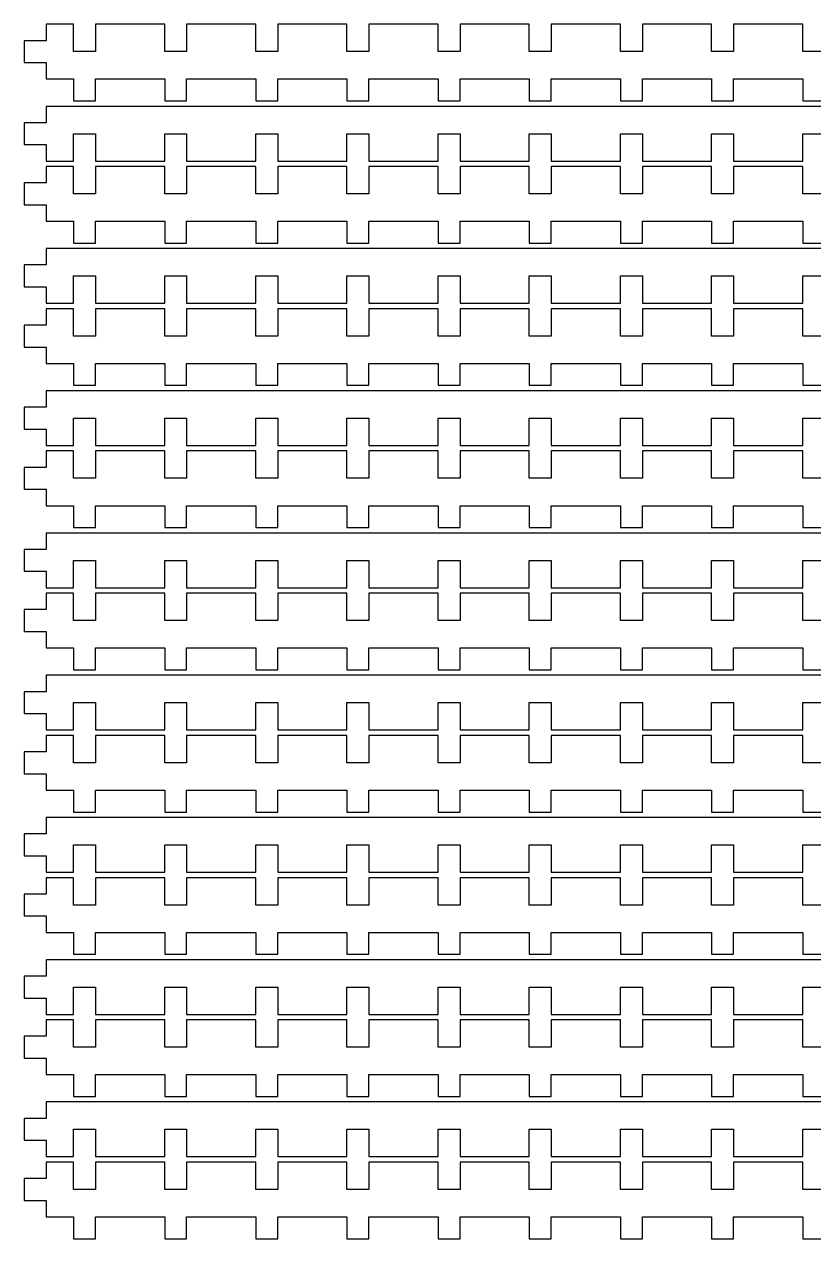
# Model space of a CAD drawing. Header units: metres. Extents: x -290 to 289, y -442 to 574.
# Drawn here: x -289.7 to -145.3, y -442 to -220 of the extents above; entities that cross this region are included whole.
import ezdxf

# ---------------------------------------------------------------- set-up
doc = ezdxf.new("R2010")
doc.units = ezdxf.units.M

msp = doc.modelspace()

# ---------------------------------------------------------------- linework, layer by layer
for p, q in [((-280.667, -220), (-285.667, -220)), ((-285.667, -220), (-285.667, -223)), ((-280.667, -225), (-280.667, -220)), ((-264, -220), (-276.667, -220)), ((-276.667, -220), (-276.667, -225)), ((-264, -225), (-264, -220)), ((-247.333, -220), (-260, -220)), ((-260, -220), (-260, -225)), ((-247.333, -225), (-247.333, -220)), ((-230.667, -220), (-243.333, -220)), ((-243.333, -220), (-243.333, -225)), ((-230.667, -225), (-230.667, -220)), ((-214, -220), (-226.667, -220)), ((-226.667, -220), (-226.667, -225)), ((-214, -225), (-214, -220)), ((-197.333, -220), (-210, -220)), ((-210, -220), (-210, -225)), ((-197.333, -225), (-197.333, -220)), ((-180.667, -220), (-193.333, -220)), ((-193.333, -220), (-193.333, -225)), ((-180.667, -225), (-180.667, -220)), ((-164, -220), (-176.667, -220)), ((-176.667, -220), (-176.667, -225)), ((-164, -225), (-164, -220)), ((-147.333, -220), (-160, -220)), ((-160, -220), (-160, -225)), ((-147.333, -225), (-147.333, -220)), ((-285.667, -223), (-289.667, -223)), ((-289.667, -223), (-289.667, -227)), ((-276.667, -225), (-280.667, -225)), ((-260, -225), (-264, -225)), ((-243.333, -225), (-247.333, -225)), ((-226.667, -225), (-230.667, -225)), ((-210, -225), (-214, -225)), ((-193.333, -225), (-197.333, -225)), ((-176.667, -225), (-180.667, -225)), ((-160, -225), (-164, -225)), ((-143.333, -225), (-147.333, -225)), ((-289.667, -227), (-285.667, -227)), ((-285.667, -227), (-285.667, -230)), ((-285.667, -230), (-280.667, -230)), ((-280.667, -230), (-280.667, -234)), ((-276.667, -230), (-264, -230)), ((-276.667, -234), (-276.667, -230)), ((-264, -230), (-264, -234)), ((-260, -234), (-260, -230)), ((-260, -230), (-247.333, -230)), ((-247.333, -230), (-247.333, -234)), ((-243.333, -234), (-243.333, -230)), ((-243.333, -230), (-230.667, -230)), ((-230.667, -230), (-230.667, -234)), ((-226.667, -234), (-226.667, -230)), ((-226.667, -230), (-214, -230)), ((-214, -230), (-214, -234)), ((-210, -234), (-210, -230)), ((-210, -230), (-197.333, -230)), ((-197.333, -230), (-197.333, -234)), ((-193.333, -234), (-193.333, -230)), ((-193.333, -230), (-180.667, -230)), ((-180.667, -230), (-180.667, -234)), ((-176.667, -234), (-176.667, -230)), ((-176.667, -230), (-164, -230)), ((-164, -230), (-164, -234)), ((-160, -234), (-160, -230)), ((-160, -230), (-147.333, -230)), ((-147.333, -230), (-147.333, -234)), ((-5, -235), (-285.667, -235)), ((-285.667, -235), (-285.667, -238)), ((-280.667, -234), (-276.667, -234)), ((-264, -234), (-260, -234)), ((-247.333, -234), (-243.333, -234)), ((-230.667, -234), (-226.667, -234)), ((-214, -234), (-210, -234)), ((-197.333, -234), (-193.333, -234)), ((-180.667, -234), (-176.667, -234)), ((-164, -234), (-160, -234)), ((-147.333, -234), (-143.333, -234)), ((-285.667, -238), (-289.667, -238)), ((-289.667, -238), (-289.667, -242)), ((-280.667, -240), (-276.667, -240)), ((-280.667, -245), (-280.667, -240)), ((-276.667, -240), (-276.667, -245)), ((-264, -245), (-264, -240)), ((-264, -240), (-260, -240)), ((-260, -240), (-260, -245)), ((-247.333, -245), (-247.333, -240)), ((-247.333, -240), (-243.333, -240)), ((-243.333, -240), (-243.333, -245)), ((-230.667, -245), (-230.667, -240)), ((-230.667, -240), (-226.667, -240)), ((-226.667, -240), (-226.667, -245)), ((-214, -245), (-214, -240)), ((-214, -240), (-210, -240)), ((-210, -240), (-210, -245)), ((-197.333, -245), (-197.333, -240)), ((-197.333, -240), (-193.333, -240)), ((-193.333, -240), (-193.333, -245)), ((-180.667, -245), (-180.667, -240)), ((-180.667, -240), (-176.667, -240)), ((-176.667, -240), (-176.667, -245)), ((-164, -245), (-164, -240)), ((-164, -240), (-160, -240)), ((-160, -240), (-160, -245)), ((-147.333, -245), (-147.333, -240)), ((-147.333, -240), (-143.333, -240)), ((-289.667, -242), (-285.667, -242)), ((-285.667, -242), (-285.667, -245)), ((-285.667, -245), (-280.667, -245)), ((-280.667, -246), (-285.667, -246)), ((-285.667, -246), (-285.667, -249)), ((-280.667, -251), (-280.667, -246)), ((-276.667, -245), (-264, -245)), ((-264, -246), (-276.667, -246)), ((-276.667, -246), (-276.667, -251)), ((-264, -251), (-264, -246)), ((-260, -245), (-247.333, -245)), ((-247.333, -246), (-260, -246)), ((-260, -246), (-260, -251)), ((-247.333, -251), (-247.333, -246)), ((-243.333, -245), (-230.667, -245)), ((-230.667, -246), (-243.333, -246)), ((-243.333, -246), (-243.333, -251)), ((-230.667, -251), (-230.667, -246)), ((-226.667, -245), (-214, -245)), ((-214, -246), (-226.667, -246)), ((-226.667, -246), (-226.667, -251)), ((-214, -251), (-214, -246)), ((-210, -245), (-197.333, -245)), ((-197.333, -246), (-210, -246)), ((-210, -246), (-210, -251)), ((-197.333, -251), (-197.333, -246)), ((-193.333, -245), (-180.667, -245)), ((-180.667, -246), (-193.333, -246)), ((-193.333, -246), (-193.333, -251)), ((-180.667, -251), (-180.667, -246)), ((-176.667, -245), (-164, -245)), ((-164, -246), (-176.667, -246)), ((-176.667, -246), (-176.667, -251)), ((-164, -251), (-164, -246)), ((-160, -245), (-147.333, -245)), ((-147.333, -246), (-160, -246)), ((-160, -246), (-160, -251)), ((-147.333, -251), (-147.333, -246)), ((-285.667, -249), (-289.667, -249)), ((-289.667, -249), (-289.667, -253)), ((-289.667, -253), (-285.667, -253)), ((-285.667, -253), (-285.667, -256)), ((-276.667, -251), (-280.667, -251)), ((-260, -251), (-264, -251)), ((-243.333, -251), (-247.333, -251)), ((-226.667, -251), (-230.667, -251)), ((-210, -251), (-214, -251)), ((-193.333, -251), (-197.333, -251)), ((-176.667, -251), (-180.667, -251)), ((-160, -251), (-164, -251)), ((-143.333, -251), (-147.333, -251)), ((-285.667, -256), (-280.667, -256)), ((-280.667, -256), (-280.667, -260)), ((-276.667, -256), (-264, -256)), ((-276.667, -260), (-276.667, -256)), ((-264, -256), (-264, -260)), ((-260, -260), (-260, -256)), ((-260, -256), (-247.333, -256)), ((-247.333, -256), (-247.333, -260)), ((-243.333, -260), (-243.333, -256)), ((-243.333, -256), (-230.667, -256)), ((-230.667, -256), (-230.667, -260)), ((-226.667, -260), (-226.667, -256)), ((-226.667, -256), (-214, -256)), ((-214, -256), (-214, -260)), ((-210, -260), (-210, -256)), ((-210, -256), (-197.333, -256)), ((-197.333, -256), (-197.333, -260)), ((-193.333, -260), (-193.333, -256)), ((-193.333, -256), (-180.667, -256)), ((-180.667, -256), (-180.667, -260)), ((-176.667, -260), (-176.667, -256)), ((-176.667, -256), (-164, -256)), ((-164, -256), (-164, -260)), ((-160, -260), (-160, -256)), ((-160, -256), (-147.333, -256)), ((-147.333, -256), (-147.333, -260)), ((-5, -261), (-285.667, -261)), ((-285.667, -261), (-285.667, -264)), ((-280.667, -260), (-276.667, -260)), ((-264, -260), (-260, -260)), ((-247.333, -260), (-243.333, -260)), ((-230.667, -260), (-226.667, -260)), ((-214, -260), (-210, -260)), ((-197.333, -260), (-193.333, -260)), ((-180.667, -260), (-176.667, -260)), ((-164, -260), (-160, -260)), ((-147.333, -260), (-143.333, -260)), ((-285.667, -264), (-289.667, -264)), ((-289.667, -264), (-289.667, -268)), ((-280.667, -266), (-276.667, -266)), ((-280.667, -271), (-280.667, -266)), ((-276.667, -266), (-276.667, -271)), ((-264, -271), (-264, -266)), ((-264, -266), (-260, -266)), ((-260, -266), (-260, -271)), ((-247.333, -271), (-247.333, -266)), ((-247.333, -266), (-243.333, -266)), ((-243.333, -266), (-243.333, -271)), ((-230.667, -271), (-230.667, -266)), ((-230.667, -266), (-226.667, -266)), ((-226.667, -266), (-226.667, -271)), ((-214, -271), (-214, -266)), ((-214, -266), (-210, -266)), ((-210, -266), (-210, -271)), ((-197.333, -271), (-197.333, -266)), ((-197.333, -266), (-193.333, -266)), ((-193.333, -266), (-193.333, -271)), ((-180.667, -271), (-180.667, -266)), ((-180.667, -266), (-176.667, -266)), ((-176.667, -266), (-176.667, -271)), ((-164, -271), (-164, -266)), ((-164, -266), (-160, -266)), ((-160, -266), (-160, -271)), ((-147.333, -271), (-147.333, -266)), ((-147.333, -266), (-143.333, -266)), ((-289.667, -268), (-285.667, -268)), ((-285.667, -268), (-285.667, -271)), ((-285.667, -271), (-280.667, -271)), ((-280.667, -272), (-285.667, -272)), ((-285.667, -272), (-285.667, -275)), ((-280.667, -277), (-280.667, -272)), ((-276.667, -271), (-264, -271)), ((-264, -272), (-276.667, -272)), ((-276.667, -272), (-276.667, -277)), ((-264, -277), (-264, -272)), ((-260, -271), (-247.333, -271)), ((-247.333, -272), (-260, -272)), ((-260, -272), (-260, -277)), ((-247.333, -277), (-247.333, -272)), ((-243.333, -271), (-230.667, -271)), ((-230.667, -272), (-243.333, -272)), ((-243.333, -272), (-243.333, -277)), ((-230.667, -277), (-230.667, -272)), ((-226.667, -271), (-214, -271)), ((-214, -272), (-226.667, -272)), ((-226.667, -272), (-226.667, -277)), ((-214, -277), (-214, -272)), ((-210, -271), (-197.333, -271)), ((-197.333, -272), (-210, -272)), ((-210, -272), (-210, -277)), ((-197.333, -277), (-197.333, -272)), ((-193.333, -271), (-180.667, -271)), ((-180.667, -272), (-193.333, -272)), ((-193.333, -272), (-193.333, -277)), ((-180.667, -277), (-180.667, -272)), ((-176.667, -271), (-164, -271)), ((-164, -272), (-176.667, -272)), ((-176.667, -272), (-176.667, -277)), ((-164, -277), (-164, -272)), ((-160, -271), (-147.333, -271)), ((-147.333, -272), (-160, -272)), ((-160, -272), (-160, -277)), ((-147.333, -277), (-147.333, -272)), ((-285.667, -275), (-289.667, -275)), ((-289.667, -275), (-289.667, -279)), ((-276.667, -277), (-280.667, -277)), ((-260, -277), (-264, -277)), ((-243.333, -277), (-247.333, -277)), ((-226.667, -277), (-230.667, -277)), ((-210, -277), (-214, -277)), ((-193.333, -277), (-197.333, -277)), ((-176.667, -277), (-180.667, -277)), ((-160, -277), (-164, -277)), ((-143.333, -277), (-147.333, -277)), ((-289.667, -279), (-285.667, -279)), ((-285.667, -279), (-285.667, -282)), ((-285.667, -282), (-280.667, -282)), ((-280.667, -282), (-280.667, -286)), ((-276.667, -282), (-264, -282)), ((-276.667, -286), (-276.667, -282)), ((-264, -282), (-264, -286)), ((-260, -286), (-260, -282)), ((-260, -282), (-247.333, -282)), ((-247.333, -282), (-247.333, -286)), ((-243.333, -286), (-243.333, -282)), ((-243.333, -282), (-230.667, -282)), ((-230.667, -282), (-230.667, -286)), ((-226.667, -286), (-226.667, -282)), ((-226.667, -282), (-214, -282)), ((-214, -282), (-214, -286)), ((-210, -286), (-210, -282)), ((-210, -282), (-197.333, -282)), ((-197.333, -282), (-197.333, -286)), ((-193.333, -286), (-193.333, -282)), ((-193.333, -282), (-180.667, -282)), ((-180.667, -282), (-180.667, -286)), ((-176.667, -286), (-176.667, -282)), ((-176.667, -282), (-164, -282)), ((-164, -282), (-164, -286)), ((-160, -286), (-160, -282)), ((-160, -282), (-147.333, -282)), ((-147.333, -282), (-147.333, -286)), ((-280.667, -286), (-276.667, -286)), ((-264, -286), (-260, -286)), ((-247.333, -286), (-243.333, -286)), ((-230.667, -286), (-226.667, -286)), ((-214, -286), (-210, -286)), ((-197.333, -286), (-193.333, -286)), ((-180.667, -286), (-176.667, -286)), ((-164, -286), (-160, -286)), ((-147.333, -286), (-143.333, -286)), ((-5, -287), (-285.667, -287)), ((-285.667, -287), (-285.667, -290)), ((-285.667, -290), (-289.667, -290)), ((-289.667, -290), (-289.667, -294)), ((-280.667, -292), (-276.667, -292)), ((-280.667, -297), (-280.667, -292)), ((-276.667, -292), (-276.667, -297)), ((-264, -297), (-264, -292)), ((-264, -292), (-260, -292)), ((-260, -292), (-260, -297)), ((-247.333, -297), (-247.333, -292)), ((-247.333, -292), (-243.333, -292)), ((-243.333, -292), (-243.333, -297)), ((-230.667, -297), (-230.667, -292)), ((-230.667, -292), (-226.667, -292)), ((-226.667, -292), (-226.667, -297)), ((-214, -297), (-214, -292)), ((-214, -292), (-210, -292)), ((-210, -292), (-210, -297)), ((-197.333, -297), (-197.333, -292)), ((-197.333, -292), (-193.333, -292)), ((-193.333, -292), (-193.333, -297)), ((-180.667, -297), (-180.667, -292)), ((-180.667, -292), (-176.667, -292)), ((-176.667, -292), (-176.667, -297)), ((-164, -297), (-164, -292)), ((-164, -292), (-160, -292)), ((-160, -292), (-160, -297)), ((-147.333, -297), (-147.333, -292)), ((-147.333, -292), (-143.333, -292)), ((-289.667, -294), (-285.667, -294)), ((-285.667, -294), (-285.667, -297)), ((-285.667, -297), (-280.667, -297)), ((-276.667, -297), (-264, -297)), ((-260, -297), (-247.333, -297)), ((-243.333, -297), (-230.667, -297)), ((-226.667, -297), (-214, -297)), ((-210, -297), (-197.333, -297)), ((-193.333, -297), (-180.667, -297)), ((-176.667, -297), (-164, -297)), ((-160, -297), (-147.333, -297)), ((-280.667, -298), (-285.667, -298)), ((-285.667, -298), (-285.667, -301)), ((-280.667, -303), (-280.667, -298)), ((-264, -298), (-276.667, -298)), ((-276.667, -298), (-276.667, -303)), ((-264, -303), (-264, -298)), ((-247.333, -298), (-260, -298)), ((-260, -298), (-260, -303)), ((-247.333, -303), (-247.333, -298)), ((-230.667, -298), (-243.333, -298)), ((-243.333, -298), (-243.333, -303)), ((-230.667, -303), (-230.667, -298)), ((-214, -298), (-226.667, -298)), ((-226.667, -298), (-226.667, -303)), ((-214, -303), (-214, -298)), ((-197.333, -298), (-210, -298)), ((-210, -298), (-210, -303)), ((-197.333, -303), (-197.333, -298)), ((-180.667, -298), (-193.333, -298)), ((-193.333, -298), (-193.333, -303)), ((-180.667, -303), (-180.667, -298)), ((-164, -298), (-176.667, -298)), ((-176.667, -298), (-176.667, -303)), ((-164, -303), (-164, -298)), ((-147.333, -298), (-160, -298)), ((-160, -298), (-160, -303)), ((-147.333, -303), (-147.333, -298)), ((-285.667, -301), (-289.667, -301)), ((-289.667, -301), (-289.667, -305)), ((-276.667, -303), (-280.667, -303)), ((-260, -303), (-264, -303)), ((-243.333, -303), (-247.333, -303)), ((-226.667, -303), (-230.667, -303)), ((-210, -303), (-214, -303)), ((-193.333, -303), (-197.333, -303)), ((-176.667, -303), (-180.667, -303)), ((-160, -303), (-164, -303)), ((-143.333, -303), (-147.333, -303)), ((-289.667, -305), (-285.667, -305)), ((-285.667, -305), (-285.667, -308)), ((-285.667, -308), (-280.667, -308)), ((-280.667, -308), (-280.667, -312)), ((-276.667, -308), (-264, -308)), ((-276.667, -312), (-276.667, -308)), ((-264, -308), (-264, -312)), ((-260, -312), (-260, -308)), ((-260, -308), (-247.333, -308)), ((-247.333, -308), (-247.333, -312)), ((-243.333, -312), (-243.333, -308)), ((-243.333, -308), (-230.667, -308)), ((-230.667, -308), (-230.667, -312)), ((-226.667, -312), (-226.667, -308)), ((-226.667, -308), (-214, -308)), ((-214, -308), (-214, -312)), ((-210, -312), (-210, -308)), ((-210, -308), (-197.333, -308)), ((-197.333, -308), (-197.333, -312)), ((-193.333, -312), (-193.333, -308)), ((-193.333, -308), (-180.667, -308)), ((-180.667, -308), (-180.667, -312)), ((-176.667, -312), (-176.667, -308)), ((-176.667, -308), (-164, -308)), ((-164, -308), (-164, -312)), ((-160, -312), (-160, -308)), ((-160, -308), (-147.333, -308)), ((-147.333, -308), (-147.333, -312)), ((-5, -313), (-285.667, -313)), ((-285.667, -313), (-285.667, -316)), ((-280.667, -312), (-276.667, -312)), ((-264, -312), (-260, -312)), ((-247.333, -312), (-243.333, -312)), ((-230.667, -312), (-226.667, -312)), ((-214, -312), (-210, -312)), ((-197.333, -312), (-193.333, -312)), ((-180.667, -312), (-176.667, -312)), ((-164, -312), (-160, -312)), ((-147.333, -312), (-143.333, -312)), ((-285.667, -316), (-289.667, -316)), ((-289.667, -316), (-289.667, -320)), ((-280.667, -318), (-276.667, -318)), ((-280.667, -323), (-280.667, -318)), ((-276.667, -318), (-276.667, -323)), ((-264, -323), (-264, -318)), ((-264, -318), (-260, -318)), ((-260, -318), (-260, -323)), ((-247.333, -323), (-247.333, -318)), ((-247.333, -318), (-243.333, -318)), ((-243.333, -318), (-243.333, -323)), ((-230.667, -323), (-230.667, -318)), ((-230.667, -318), (-226.667, -318)), ((-226.667, -318), (-226.667, -323)), ((-214, -323), (-214, -318)), ((-214, -318), (-210, -318)), ((-210, -318), (-210, -323)), ((-197.333, -323), (-197.333, -318)), ((-197.333, -318), (-193.333, -318)), ((-193.333, -318), (-193.333, -323)), ((-180.667, -323), (-180.667, -318)), ((-180.667, -318), (-176.667, -318)), ((-176.667, -318), (-176.667, -323)), ((-164, -323), (-164, -318)), ((-164, -318), (-160, -318)), ((-160, -318), (-160, -323)), ((-147.333, -323), (-147.333, -318)), ((-147.333, -318), (-143.333, -318)), ((-289.667, -320), (-285.667, -320)), ((-285.667, -320), (-285.667, -323)), ((-285.667, -323), (-280.667, -323)), ((-280.667, -324), (-285.667, -324)), ((-285.667, -324), (-285.667, -327)), ((-280.667, -329), (-280.667, -324)), ((-276.667, -323), (-264, -323)), ((-264, -324), (-276.667, -324)), ((-276.667, -324), (-276.667, -329)), ((-264, -329), (-264, -324)), ((-260, -323), (-247.333, -323)), ((-247.333, -324), (-260, -324)), ((-260, -324), (-260, -329)), ((-247.333, -329), (-247.333, -324)), ((-243.333, -323), (-230.667, -323)), ((-230.667, -324), (-243.333, -324)), ((-243.333, -324), (-243.333, -329)), ((-230.667, -329), (-230.667, -324)), ((-226.667, -323), (-214, -323)), ((-214, -324), (-226.667, -324)), ((-226.667, -324), (-226.667, -329)), ((-214, -329), (-214, -324)), ((-210, -323), (-197.333, -323)), ((-197.333, -324), (-210, -324)), ((-210, -324), (-210, -329)), ((-197.333, -329), (-197.333, -324)), ((-193.333, -323), (-180.667, -323)), ((-180.667, -324), (-193.333, -324)), ((-193.333, -324), (-193.333, -329)), ((-180.667, -329), (-180.667, -324)), ((-176.667, -323), (-164, -323)), ((-164, -324), (-176.667, -324)), ((-176.667, -324), (-176.667, -329)), ((-164, -329), (-164, -324)), ((-160, -323), (-147.333, -323)), ((-147.333, -324), (-160, -324)), ((-160, -324), (-160, -329)), ((-147.333, -329), (-147.333, -324)), ((-285.667, -327), (-289.667, -327)), ((-289.667, -327), (-289.667, -331)), ((-276.667, -329), (-280.667, -329)), ((-260, -329), (-264, -329)), ((-243.333, -329), (-247.333, -329)), ((-226.667, -329), (-230.667, -329)), ((-210, -329), (-214, -329)), ((-193.333, -329), (-197.333, -329)), ((-176.667, -329), (-180.667, -329)), ((-160, -329), (-164, -329)), ((-143.333, -329), (-147.333, -329)), ((-289.667, -331), (-285.667, -331)), ((-285.667, -331), (-285.667, -334)), ((-285.667, -334), (-280.667, -334)), ((-280.667, -334), (-280.667, -338)), ((-276.667, -334), (-264, -334)), ((-276.667, -338), (-276.667, -334)), ((-264, -334), (-264, -338)), ((-260, -338), (-260, -334)), ((-260, -334), (-247.333, -334)), ((-247.333, -334), (-247.333, -338)), ((-243.333, -338), (-243.333, -334)), ((-243.333, -334), (-230.667, -334)), ((-230.667, -334), (-230.667, -338)), ((-226.667, -338), (-226.667, -334)), ((-226.667, -334), (-214, -334)), ((-214, -334), (-214, -338)), ((-210, -338), (-210, -334)), ((-210, -334), (-197.333, -334)), ((-197.333, -334), (-197.333, -338)), ((-193.333, -338), (-193.333, -334)), ((-193.333, -334), (-180.667, -334)), ((-180.667, -334), (-180.667, -338)), ((-176.667, -338), (-176.667, -334)), ((-176.667, -334), (-164, -334)), ((-164, -334), (-164, -338)), ((-160, -338), (-160, -334)), ((-160, -334), (-147.333, -334)), ((-147.333, -334), (-147.333, -338)), ((-5, -339), (-285.667, -339)), ((-285.667, -339), (-285.667, -342)), ((-280.667, -338), (-276.667, -338)), ((-264, -338), (-260, -338)), ((-247.333, -338), (-243.333, -338)), ((-230.667, -338), (-226.667, -338)), ((-214, -338), (-210, -338)), ((-197.333, -338), (-193.333, -338)), ((-180.667, -338), (-176.667, -338)), ((-164, -338), (-160, -338)), ((-147.333, -338), (-143.333, -338)), ((-285.667, -342), (-289.667, -342)), ((-289.667, -342), (-289.667, -346)), ((-280.667, -344), (-276.667, -344)), ((-280.667, -349), (-280.667, -344)), ((-276.667, -344), (-276.667, -349)), ((-264, -349), (-264, -344)), ((-264, -344), (-260, -344)), ((-260, -344), (-260, -349)), ((-247.333, -349), (-247.333, -344)), ((-247.333, -344), (-243.333, -344)), ((-243.333, -344), (-243.333, -349)), ((-230.667, -349), (-230.667, -344)), ((-230.667, -344), (-226.667, -344)), ((-226.667, -344), (-226.667, -349)), ((-214, -349), (-214, -344)), ((-214, -344), (-210, -344)), ((-210, -344), (-210, -349)), ((-197.333, -349), (-197.333, -344)), ((-197.333, -344), (-193.333, -344)), ((-193.333, -344), (-193.333, -349)), ((-180.667, -349), (-180.667, -344)), ((-180.667, -344), (-176.667, -344)), ((-176.667, -344), (-176.667, -349)), ((-164, -349), (-164, -344)), ((-164, -344), (-160, -344)), ((-160, -344), (-160, -349)), ((-147.333, -349), (-147.333, -344)), ((-147.333, -344), (-143.333, -344)), ((-289.667, -346), (-285.667, -346)), ((-285.667, -346), (-285.667, -349)), ((-285.667, -349), (-280.667, -349)), ((-280.667, -350), (-285.667, -350)), ((-285.667, -350), (-285.667, -353)), ((-280.667, -355), (-280.667, -350)), ((-276.667, -349), (-264, -349)), ((-264, -350), (-276.667, -350)), ((-276.667, -350), (-276.667, -355)), ((-264, -355), (-264, -350)), ((-260, -349), (-247.333, -349)), ((-247.333, -350), (-260, -350)), ((-260, -350), (-260, -355)), ((-247.333, -355), (-247.333, -350)), ((-243.333, -349), (-230.667, -349)), ((-230.667, -350), (-243.333, -350)), ((-243.333, -350), (-243.333, -355)), ((-230.667, -355), (-230.667, -350)), ((-226.667, -349), (-214, -349)), ((-214, -350), (-226.667, -350)), ((-226.667, -350), (-226.667, -355)), ((-214, -355), (-214, -350)), ((-210, -349), (-197.333, -349)), ((-197.333, -350), (-210, -350)), ((-210, -350), (-210, -355)), ((-197.333, -355), (-197.333, -350)), ((-193.333, -349), (-180.667, -349)), ((-180.667, -350), (-193.333, -350)), ((-193.333, -350), (-193.333, -355)), ((-180.667, -355), (-180.667, -350)), ((-176.667, -349), (-164, -349)), ((-164, -350), (-176.667, -350)), ((-176.667, -350), (-176.667, -355)), ((-164, -355), (-164, -350)), ((-160, -349), (-147.333, -349)), ((-147.333, -350), (-160, -350)), ((-160, -350), (-160, -355)), ((-147.333, -355), (-147.333, -350)), ((-285.667, -353), (-289.667, -353)), ((-289.667, -353), (-289.667, -357)), ((-276.667, -355), (-280.667, -355)), ((-260, -355), (-264, -355)), ((-243.333, -355), (-247.333, -355)), ((-226.667, -355), (-230.667, -355)), ((-210, -355), (-214, -355)), ((-193.333, -355), (-197.333, -355)), ((-176.667, -355), (-180.667, -355)), ((-160, -355), (-164, -355)), ((-143.333, -355), (-147.333, -355)), ((-289.667, -357), (-285.667, -357)), ((-285.667, -357), (-285.667, -360)), ((-285.667, -360), (-280.667, -360)), ((-280.667, -360), (-280.667, -364)), ((-276.667, -360), (-264, -360)), ((-276.667, -364), (-276.667, -360)), ((-264, -360), (-264, -364)), ((-260, -364), (-260, -360)), ((-260, -360), (-247.333, -360)), ((-247.333, -360), (-247.333, -364)), ((-243.333, -364), (-243.333, -360)), ((-243.333, -360), (-230.667, -360)), ((-230.667, -360), (-230.667, -364)), ((-226.667, -364), (-226.667, -360)), ((-226.667, -360), (-214, -360)), ((-214, -360), (-214, -364)), ((-210, -364), (-210, -360)), ((-210, -360), (-197.333, -360)), ((-197.333, -360), (-197.333, -364)), ((-193.333, -364), (-193.333, -360)), ((-193.333, -360), (-180.667, -360)), ((-180.667, -360), (-180.667, -364)), ((-176.667, -364), (-176.667, -360)), ((-176.667, -360), (-164, -360)), ((-164, -360), (-164, -364)), ((-160, -364), (-160, -360)), ((-160, -360), (-147.333, -360)), ((-147.333, -360), (-147.333, -364)), ((-280.667, -364), (-276.667, -364)), ((-264, -364), (-260, -364)), ((-247.333, -364), (-243.333, -364)), ((-230.667, -364), (-226.667, -364)), ((-214, -364), (-210, -364)), ((-197.333, -364), (-193.333, -364)), ((-180.667, -364), (-176.667, -364)), ((-164, -364), (-160, -364)), ((-147.333, -364), (-143.333, -364)), ((-5, -365), (-285.667, -365)), ((-285.667, -365), (-285.667, -368)), ((-285.667, -368), (-289.667, -368)), ((-289.667, -368), (-289.667, -372)), ((-280.667, -370), (-276.667, -370)), ((-280.667, -375), (-280.667, -370)), ((-276.667, -370), (-276.667, -375)), ((-264, -375), (-264, -370)), ((-264, -370), (-260, -370)), ((-260, -370), (-260, -375)), ((-247.333, -375), (-247.333, -370)), ((-247.333, -370), (-243.333, -370)), ((-243.333, -370), (-243.333, -375)), ((-230.667, -375), (-230.667, -370)), ((-230.667, -370), (-226.667, -370)), ((-226.667, -370), (-226.667, -375)), ((-214, -375), (-214, -370)), ((-214, -370), (-210, -370)), ((-210, -370), (-210, -375)), ((-197.333, -375), (-197.333, -370)), ((-197.333, -370), (-193.333, -370)), ((-193.333, -370), (-193.333, -375)), ((-180.667, -375), (-180.667, -370)), ((-180.667, -370), (-176.667, -370)), ((-176.667, -370), (-176.667, -375)), ((-164, -375), (-164, -370)), ((-164, -370), (-160, -370)), ((-160, -370), (-160, -375)), ((-147.333, -375), (-147.333, -370)), ((-147.333, -370), (-143.333, -370)), ((-289.667, -372), (-285.667, -372)), ((-285.667, -372), (-285.667, -375)), ((-285.667, -375), (-280.667, -375)), ((-276.667, -375), (-264, -375)), ((-260, -375), (-247.333, -375)), ((-243.333, -375), (-230.667, -375)), ((-226.667, -375), (-214, -375)), ((-210, -375), (-197.333, -375)), ((-193.333, -375), (-180.667, -375)), ((-176.667, -375), (-164, -375)), ((-160, -375), (-147.333, -375)), ((-280.667, -376), (-285.667, -376)), ((-285.667, -376), (-285.667, -379)), ((-280.667, -381), (-280.667, -376)), ((-264, -376), (-276.667, -376)), ((-276.667, -376), (-276.667, -381)), ((-264, -381), (-264, -376)), ((-247.333, -376), (-260, -376)), ((-260, -376), (-260, -381)), ((-247.333, -381), (-247.333, -376)), ((-230.667, -376), (-243.333, -376)), ((-243.333, -376), (-243.333, -381)), ((-230.667, -381), (-230.667, -376)), ((-214, -376), (-226.667, -376)), ((-226.667, -376), (-226.667, -381)), ((-214, -381), (-214, -376)), ((-197.333, -376), (-210, -376)), ((-210, -376), (-210, -381)), ((-197.333, -381), (-197.333, -376)), ((-180.667, -376), (-193.333, -376)), ((-193.333, -376), (-193.333, -381)), ((-180.667, -381), (-180.667, -376)), ((-164, -376), (-176.667, -376)), ((-176.667, -376), (-176.667, -381)), ((-164, -381), (-164, -376)), ((-147.333, -376), (-160, -376)), ((-160, -376), (-160, -381)), ((-147.333, -381), (-147.333, -376)), ((-285.667, -379), (-289.667, -379)), ((-289.667, -379), (-289.667, -383)), ((-276.667, -381), (-280.667, -381)), ((-260, -381), (-264, -381)), ((-243.333, -381), (-247.333, -381)), ((-226.667, -381), (-230.667, -381)), ((-210, -381), (-214, -381)), ((-193.333, -381), (-197.333, -381)), ((-176.667, -381), (-180.667, -381)), ((-160, -381), (-164, -381)), ((-143.333, -381), (-147.333, -381)), ((-289.667, -383), (-285.667, -383)), ((-285.667, -383), (-285.667, -386)), ((-285.667, -386), (-280.667, -386)), ((-280.667, -386), (-280.667, -390)), ((-276.667, -386), (-264, -386)), ((-276.667, -390), (-276.667, -386)), ((-264, -386), (-264, -390)), ((-260, -390), (-260, -386)), ((-260, -386), (-247.333, -386)), ((-247.333, -386), (-247.333, -390)), ((-243.333, -390), (-243.333, -386)), ((-243.333, -386), (-230.667, -386)), ((-230.667, -386), (-230.667, -390)), ((-226.667, -390), (-226.667, -386)), ((-226.667, -386), (-214, -386)), ((-214, -386), (-214, -390)), ((-210, -390), (-210, -386)), ((-210, -386), (-197.333, -386)), ((-197.333, -386), (-197.333, -390)), ((-193.333, -390), (-193.333, -386)), ((-193.333, -386), (-180.667, -386)), ((-180.667, -386), (-180.667, -390)), ((-176.667, -390), (-176.667, -386)), ((-176.667, -386), (-164, -386)), ((-164, -386), (-164, -390)), ((-160, -390), (-160, -386)), ((-160, -386), (-147.333, -386)), ((-147.333, -386), (-147.333, -390)), ((-280.667, -390), (-276.667, -390)), ((-264, -390), (-260, -390)), ((-247.333, -390), (-243.333, -390)), ((-230.667, -390), (-226.667, -390)), ((-214, -390), (-210, -390)), ((-197.333, -390), (-193.333, -390)), ((-180.667, -390), (-176.667, -390)), ((-164, -390), (-160, -390)), ((-147.333, -390), (-143.333, -390)), ((-5, -391), (-285.667, -391)), ((-285.667, -391), (-285.667, -394)), ((-285.667, -394), (-289.667, -394)), ((-289.667, -394), (-289.667, -398)), ((-280.667, -396), (-276.667, -396)), ((-280.667, -401), (-280.667, -396)), ((-276.667, -396), (-276.667, -401)), ((-264, -401), (-264, -396)), ((-264, -396), (-260, -396)), ((-260, -396), (-260, -401)), ((-247.333, -401), (-247.333, -396)), ((-247.333, -396), (-243.333, -396)), ((-243.333, -396), (-243.333, -401)), ((-230.667, -401), (-230.667, -396)), ((-230.667, -396), (-226.667, -396)), ((-226.667, -396), (-226.667, -401)), ((-214, -401), (-214, -396)), ((-214, -396), (-210, -396)), ((-210, -396), (-210, -401)), ((-197.333, -401), (-197.333, -396)), ((-197.333, -396), (-193.333, -396)), ((-193.333, -396), (-193.333, -401)), ((-180.667, -401), (-180.667, -396)), ((-180.667, -396), (-176.667, -396)), ((-176.667, -396), (-176.667, -401)), ((-164, -401), (-164, -396)), ((-164, -396), (-160, -396)), ((-160, -396), (-160, -401)), ((-147.333, -401), (-147.333, -396)), ((-147.333, -396), (-143.333, -396)), ((-289.667, -398), (-285.667, -398)), ((-285.667, -398), (-285.667, -401)), ((-285.667, -401), (-280.667, -401)), ((-276.667, -401), (-264, -401)), ((-260, -401), (-247.333, -401)), ((-243.333, -401), (-230.667, -401)), ((-226.667, -401), (-214, -401)), ((-210, -401), (-197.333, -401)), ((-193.333, -401), (-180.667, -401)), ((-176.667, -401), (-164, -401)), ((-160, -401), (-147.333, -401)), ((-280.667, -402), (-285.667, -402)), ((-285.667, -402), (-285.667, -405)), ((-280.667, -407), (-280.667, -402)), ((-264, -402), (-276.667, -402)), ((-276.667, -402), (-276.667, -407)), ((-264, -407), (-264, -402)), ((-247.333, -402), (-260, -402)), ((-260, -402), (-260, -407)), ((-247.333, -407), (-247.333, -402)), ((-230.667, -402), (-243.333, -402)), ((-243.333, -402), (-243.333, -407)), ((-230.667, -407), (-230.667, -402)), ((-214, -402), (-226.667, -402)), ((-226.667, -402), (-226.667, -407)), ((-214, -407), (-214, -402)), ((-197.333, -402), (-210, -402)), ((-210, -402), (-210, -407)), ((-197.333, -407), (-197.333, -402)), ((-180.667, -402), (-193.333, -402)), ((-193.333, -402), (-193.333, -407)), ((-180.667, -407), (-180.667, -402)), ((-164, -402), (-176.667, -402)), ((-176.667, -402), (-176.667, -407)), ((-164, -407), (-164, -402)), ((-147.333, -402), (-160, -402)), ((-160, -402), (-160, -407)), ((-147.333, -407), (-147.333, -402)), ((-285.667, -405), (-289.667, -405)), ((-289.667, -405), (-289.667, -409)), ((-276.667, -407), (-280.667, -407)), ((-260, -407), (-264, -407)), ((-243.333, -407), (-247.333, -407)), ((-226.667, -407), (-230.667, -407)), ((-210, -407), (-214, -407)), ((-193.333, -407), (-197.333, -407)), ((-176.667, -407), (-180.667, -407)), ((-160, -407), (-164, -407)), ((-143.333, -407), (-147.333, -407)), ((-289.667, -409), (-285.667, -409)), ((-285.667, -409), (-285.667, -412)), ((-285.667, -412), (-280.667, -412)), ((-280.667, -412), (-280.667, -416)), ((-276.667, -412), (-264, -412)), ((-276.667, -416), (-276.667, -412)), ((-264, -412), (-264, -416)), ((-260, -416), (-260, -412)), ((-260, -412), (-247.333, -412)), ((-247.333, -412), (-247.333, -416)), ((-243.333, -416), (-243.333, -412)), ((-243.333, -412), (-230.667, -412)), ((-230.667, -412), (-230.667, -416)), ((-226.667, -416), (-226.667, -412)), ((-226.667, -412), (-214, -412)), ((-214, -412), (-214, -416)), ((-210, -416), (-210, -412)), ((-210, -412), (-197.333, -412)), ((-197.333, -412), (-197.333, -416)), ((-193.333, -416), (-193.333, -412)), ((-193.333, -412), (-180.667, -412)), ((-180.667, -412), (-180.667, -416)), ((-176.667, -416), (-176.667, -412)), ((-176.667, -412), (-164, -412)), ((-164, -412), (-164, -416)), ((-160, -416), (-160, -412)), ((-160, -412), (-147.333, -412)), ((-147.333, -412), (-147.333, -416)), ((-5, -417), (-285.667, -417)), ((-285.667, -417), (-285.667, -420)), ((-280.667, -416), (-276.667, -416)), ((-264, -416), (-260, -416)), ((-247.333, -416), (-243.333, -416)), ((-230.667, -416), (-226.667, -416)), ((-214, -416), (-210, -416)), ((-197.333, -416), (-193.333, -416)), ((-180.667, -416), (-176.667, -416)), ((-164, -416), (-160, -416)), ((-147.333, -416), (-143.333, -416)), ((-285.667, -420), (-289.667, -420)), ((-289.667, -420), (-289.667, -424)), ((-289.667, -424), (-285.667, -424)), ((-285.667, -424), (-285.667, -427)), ((-280.667, -422), (-276.667, -422)), ((-280.667, -427), (-280.667, -422)), ((-276.667, -422), (-276.667, -427)), ((-264, -427), (-264, -422)), ((-264, -422), (-260, -422)), ((-260, -422), (-260, -427)), ((-247.333, -427), (-247.333, -422)), ((-247.333, -422), (-243.333, -422)), ((-243.333, -422), (-243.333, -427)), ((-230.667, -427), (-230.667, -422)), ((-230.667, -422), (-226.667, -422)), ((-226.667, -422), (-226.667, -427)), ((-214, -427), (-214, -422)), ((-214, -422), (-210, -422)), ((-210, -422), (-210, -427)), ((-197.333, -427), (-197.333, -422)), ((-197.333, -422), (-193.333, -422)), ((-193.333, -422), (-193.333, -427)), ((-180.667, -427), (-180.667, -422)), ((-180.667, -422), (-176.667, -422)), ((-176.667, -422), (-176.667, -427)), ((-164, -427), (-164, -422)), ((-164, -422), (-160, -422)), ((-160, -422), (-160, -427)), ((-147.333, -427), (-147.333, -422)), ((-147.333, -422), (-143.333, -422)), ((-285.667, -427), (-280.667, -427)), ((-280.667, -428), (-285.667, -428)), ((-285.667, -428), (-285.667, -431)), ((-280.667, -433), (-280.667, -428)), ((-276.667, -427), (-264, -427)), ((-264, -428), (-276.667, -428)), ((-276.667, -428), (-276.667, -433)), ((-264, -433), (-264, -428)), ((-260, -427), (-247.333, -427)), ((-247.333, -428), (-260, -428)), ((-260, -428), (-260, -433)), ((-247.333, -433), (-247.333, -428)), ((-243.333, -427), (-230.667, -427)), ((-230.667, -428), (-243.333, -428)), ((-243.333, -428), (-243.333, -433)), ((-230.667, -433), (-230.667, -428)), ((-226.667, -427), (-214, -427)), ((-214, -428), (-226.667, -428)), ((-226.667, -428), (-226.667, -433)), ((-214, -433), (-214, -428)), ((-210, -427), (-197.333, -427)), ((-197.333, -428), (-210, -428)), ((-210, -428), (-210, -433)), ((-197.333, -433), (-197.333, -428)), ((-193.333, -427), (-180.667, -427)), ((-180.667, -428), (-193.333, -428)), ((-193.333, -428), (-193.333, -433)), ((-180.667, -433), (-180.667, -428)), ((-176.667, -427), (-164, -427)), ((-164, -428), (-176.667, -428)), ((-176.667, -428), (-176.667, -433)), ((-164, -433), (-164, -428)), ((-160, -427), (-147.333, -427)), ((-147.333, -428), (-160, -428)), ((-160, -428), (-160, -433)), ((-147.333, -433), (-147.333, -428)), ((-285.667, -431), (-289.667, -431)), ((-289.667, -431), (-289.667, -435)), ((-289.667, -435), (-285.667, -435)), ((-285.667, -435), (-285.667, -438)), ((-276.667, -433), (-280.667, -433)), ((-260, -433), (-264, -433)), ((-243.333, -433), (-247.333, -433)), ((-226.667, -433), (-230.667, -433)), ((-210, -433), (-214, -433)), ((-193.333, -433), (-197.333, -433)), ((-176.667, -433), (-180.667, -433)), ((-160, -433), (-164, -433)), ((-143.333, -433), (-147.333, -433)), ((-285.667, -438), (-280.667, -438)), ((-280.667, -438), (-280.667, -442)), ((-276.667, -438), (-264, -438)), ((-276.667, -442), (-276.667, -438)), ((-264, -438), (-264, -442)), ((-260, -442), (-260, -438)), ((-260, -438), (-247.333, -438)), ((-247.333, -438), (-247.333, -442)), ((-243.333, -442), (-243.333, -438)), ((-243.333, -438), (-230.667, -438)), ((-230.667, -438), (-230.667, -442)), ((-226.667, -442), (-226.667, -438)), ((-226.667, -438), (-214, -438)), ((-214, -438), (-214, -442)), ((-210, -442), (-210, -438)), ((-210, -438), (-197.333, -438)), ((-197.333, -438), (-197.333, -442)), ((-193.333, -442), (-193.333, -438)), ((-193.333, -438), (-180.667, -438)), ((-180.667, -438), (-180.667, -442)), ((-176.667, -442), (-176.667, -438)), ((-176.667, -438), (-164, -438)), ((-164, -438), (-164, -442)), ((-160, -442), (-160, -438)), ((-160, -438), (-147.333, -438)), ((-147.333, -438), (-147.333, -442)), ((-280.667, -442), (-276.667, -442)), ((-264, -442), (-260, -442)), ((-247.333, -442), (-243.333, -442)), ((-230.667, -442), (-226.667, -442)), ((-214, -442), (-210, -442)), ((-197.333, -442), (-193.333, -442)), ((-180.667, -442), (-176.667, -442)), ((-164, -442), (-160, -442)), ((-147.333, -442), (-143.333, -442))]:
    msp.add_line(p, q)

doc.saveas('drawing.dxf')
